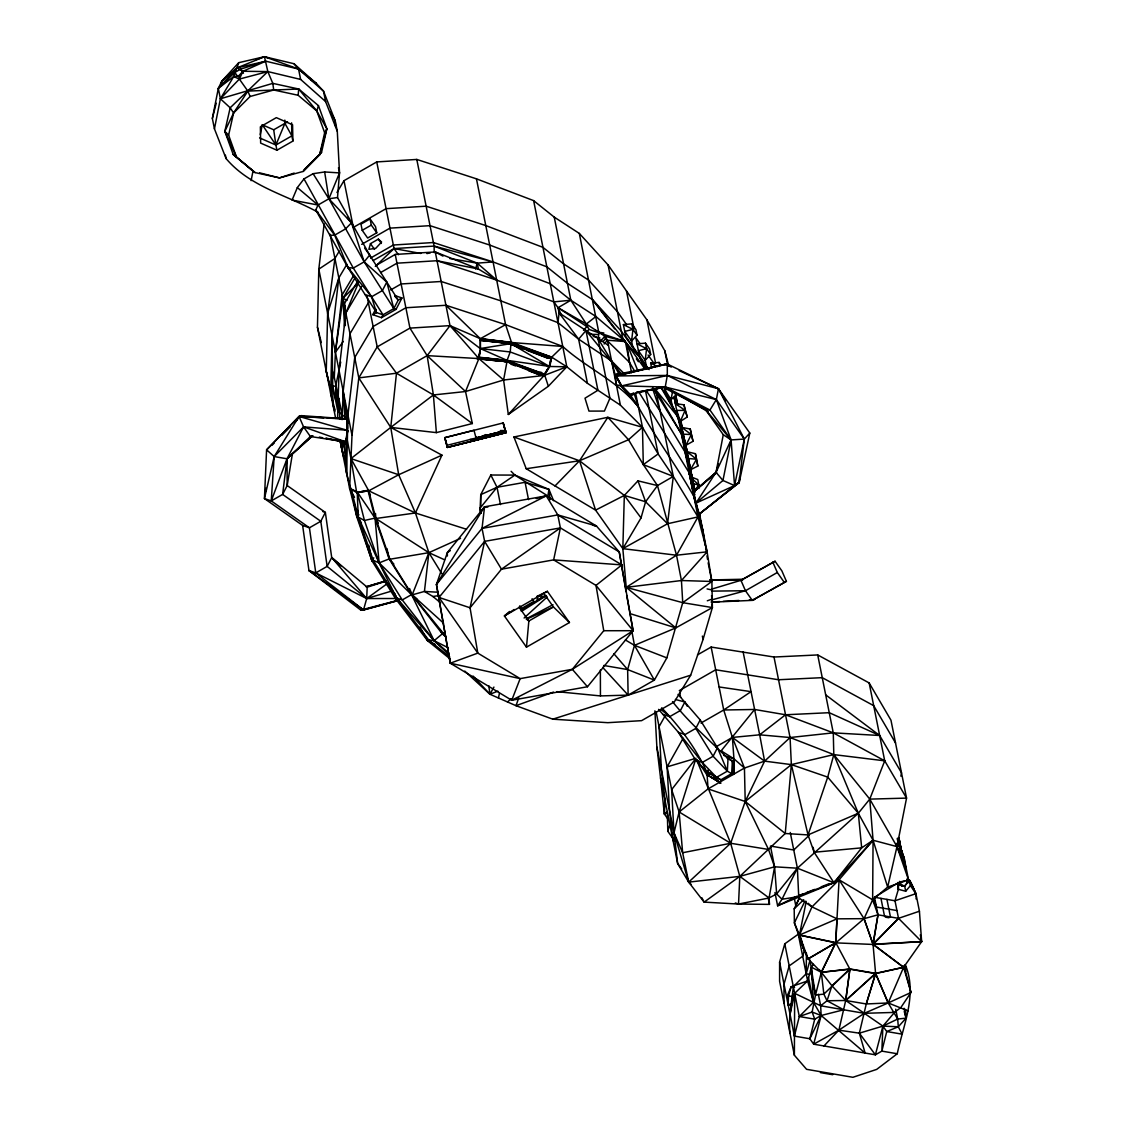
<?xml version="1.0" encoding="UTF-8"?>
<svg xmlns="http://www.w3.org/2000/svg" width="1134" height="1134" viewBox="0 0 1134 1134"><rect width="100%" height="100%" fill="white"/><g stroke="black" fill="none" stroke-linecap="round" stroke-linejoin="round"><path stroke-width="1.5" d="M480.759 506.501L480.759 494.651L490.838 475.018L514.879 475.103L548.969 489.42L553.59 500.675M897.703 885.838L898.383 889.311L905.697 891.239L904.663 886.051L909.468 879.956L915.918 893.663L919.433 911.226L921.644 941.645L903.614 967.302L875.561 973.341L866.263 1003.973L859.345 1033.173L865.129 1053.061L821.144 1015.497L813.461 1002.258L807.621 980.896L798.279 934.189L784.771 943.828L779.611 962.114L779.597 981.236L794.381 1055.244L806.586 1069.319L852.881 1077.3L876.695 1069.39L897.263 1053.755C903.344 1024.654 917.434 995.057 905.584 965.374M784.005 1003.306L784.019 984.184L789.179 965.899L802.688 956.26L804.417 950.164M790.029 1033.428C788.229 1017.467 791.759 1002.229 793.332 986.665L806.189 973.78L810.059 960.087L815.488 995.028L812.128 1012.024L814.722 1019.183L809.832 1038.758L813.673 1044.187L875.391 1054.818L881.841 1051.119L897.263 1053.755M794.381 1055.244L794.665 993.341L807.621 980.896L811.476 967.203L813.376 964.382M705.277 545.426L703.023 531.477L693.923 496.55C676.644 465.89 655.509 437.681 638.399 406.936C617.902 381.024 586.817 368.323 562.747 346.451L551.691 357.167L549.267 366.41L544.377 374.149L507.082 360.357L480.249 348.549L480.334 338.697L445.931 305.273L405.873 307.753L373.129 326.521L354.729 357.536L347.94 414.987L346.579 473.076L353.043 498.719M818.365 994.249L820.662 1005.773L821.144 1015.497L813.673 1044.187L838.876 1030.168L859.345 1033.173L875.391 1054.818L882.904 1026.1L894.528 1012.407L900.92 1007.446L910.999 992.477L903.614 967.302L873.081 944.452L877.985 914.812L872.641 899.815L873.067 840.251L869.764 799.116L884.718 760.829L869.154 682.937L817.713 654.942L773.998 657.025L711.146 647.06L697.495 654.871M341.901 440.587L341.83 449.291L343.985 457.838M342.085 419.679L343.191 391.202L349.981 333.75L368.38 302.735M806.43 952.971L806.189 973.78L809.619 974.375M347.769 423.478L347.94 414.987L345.019 419.041L327.343 418.049M335.664 418.432L317.449 327.244L318.81 269.155L324.154 223.894M330.377 388.593L326.266 371.385L327.627 313.31L334.927 258.439L339.307 251.053M346.706 264.633L338.825 277.915L332.035 335.38L330.674 393.455L335.026 410.012M334.927 411.628L332.985 404.994L332.035 335.38M335.409 399.338L335.848 385.39L340.696 362.086M799.498 897.887L794.197 908.816L794.381 922.863L799.442 935.068L835.772 942.864L873.081 944.452L921.644 941.645L898.511 918.342L894.995 900.779L898.383 889.311L898.624 882.507L874.484 897.263L877.985 914.812L873.024 944.197L875.604 973.596L888.177 1002.952L897.689 1019.055L898.312 1026.78L902.168 1034.18L886.745 1031.529L882.904 1026.1L845.709 1000.486L831.931 985.786L819.202 969.499M790.327 1004.88L788.173 1004.951L788.527 995.893L791.149 986.764L807.621 980.896M334.289 377.594L335.409 352.249L342.199 294.797L353.581 275.605M450.269 659.067L427.589 640.724L395.553 598.681L371.938 560.763L356.955 517.345L349.626 488.286L352.008 435.343L358.798 377.891L344.084 304.224L358.089 280.594M309.568 437.044L312.672 435.725L287.015 458.788L274.187 456.563L266.589 449.829L299.05 416.462L303.572 426.88L287.015 458.788L287.185 485.536L325.359 512.412L331.709 557.517L367.189 587.185L366.693 598.539L363.518 609.95L360.74 610.049L308.958 570.558L302.622 525.439L264.435 498.577L266.589 449.829L299.05 416.462L301.318 415.639L346.834 418.857L343.191 391.202L345.019 419.041M654.899 710.834L656.87 747.108L660.527 777.839L677.65 863.527L688.664 882.124L704.129 902.111L738.532 904.053L739.807 876.369L730.665 843.271L696.645 759.879M481.029 513.291L480.136 508.06L480.759 494.651L497.018 487.28L514.879 475.103L547.864 496.012L548.969 489.42L525.07 482.304L497.018 487.28L480.136 508.06L480.292 513.178M668.167 819.4L664.368 814.014L665.063 800.561L661.42 769.83L659.067 726.653L664.963 716.149M638.867 392.038L689.174 472.765L693.923 496.55L703.023 531.477L698.998 514.283L739.198 482.517L739.481 477.216M897.547 840.308L906.208 868.247L896.98 846.616L873.067 840.251L839.075 879.8L835.715 942.595L821.314 972.32L815.488 995.028L823.865 994.121L849.876 968.932L875.561 973.341L888.177 1002.952L908.107 1010.918M706.836 770.936L708.055 788.895L679.124 811.972L673.993 832.795L677.65 863.527L681.732 868.928M708.14 769.873L707.857 775.132L720.629 783.055L710.635 773.544L706.312 771.077L695.737 760.205L678.444 732.38L658.585 709.374M733.074 774.565L733.939 758.802L732.394 737.426L723.719 709.997L711.146 647.06M598.327 339.987L598.752 332.248L579.318 233.42L554.242 217.133L533.618 200.619L476.45 178.832L416.788 159.44L376.743 161.921L343.985 180.689L336.982 192.497M661.703 707.814C679.493 726.653 695.567 747.363 706.312 771.077L716.504 777.371L727.333 771.163L728.042 758.618C709.189 739.864 688.99 722.656 672.533 701.606M678.061 694.377L700.188 719.92L695.794 728.397L684.979 734.605L678.444 732.38L702.272 762.459L716.504 777.371L720.827 779.838L731.657 773.629L732.38 761.084L726.525 757.469M399.026 600.34L363.518 609.95L315.776 572.911L309.426 527.792L271.253 500.916L274.187 456.563L299.05 416.462L346.834 418.857L347.273 430.282L345.898 441.906L346.579 473.076L343.744 440.857M375.708 308.987L372.788 314.671L381.506 317.69L383.008 314.813L393.824 308.604L398.218 300.099L369.656 255.065L337.521 197.529L339.52 172.907L337.294 131.289L335.225 120.899L323.516 91.145L316.485 83.604L293.99 63.731L264.463 56.7L238.721 62.682L221.81 81.152L218.323 88.381L212.356 118.446L214.439 128.837L226.077 158.562C249.962 186.926 287.398 195.232 318.271 212.398M342.539 440.842L341.83 449.291L344.027 457.952M256.454 59.521L264.463 56.7L267.837 71.584L230.174 107.787L224.83 131.331L233.207 154.479L255.107 172.595L279.503 177.896L303.132 171.447L321.56 152.325L326.861 128.808L316.769 110.934L298.157 95.27L298.696 89.005L272.798 83.377L220.393 98.771L214.439 128.837M773.998 657.025L790.072 737.525L791.362 764.614L785.238 833.49L739.807 876.369L704.129 902.111L701.847 897.759M536.651 596.541L547.368 591.31L569.452 622.538L526.474 647.16L528.841 621.007L519.032 607.129M339.987 440.233L341.83 449.291L343.871 444.23L346.026 444.004L347.628 430.268L303.572 426.88L274.187 456.563L264.435 498.577L271.253 500.916L282.621 494.41L287.185 485.536L292.345 454.252M325.968 438.192L345.898 441.906L310.39 436.519L303.572 426.88L345.898 441.906L344.098 442.104L343.871 444.23L345.898 441.906L347.628 430.268L346.026 444.004M441.778 573.676L428.879 552.669L415.427 512.979L398.686 474.749L390.748 427.405L396.475 373.214L377.197 346.876L366.991 295.804M623.842 373.313L611.595 361.009L578.623 339.165L557.999 322.666L559.076 312.899L558.041 307.711L553.846 301.885L496.692 280.098L437.029 260.721L396.971 263.187L380.599 272.571M626.648 595.208L633.098 630.702L572.316 669.315L520.152 678.628L511.746 700.245L572.316 669.315L603.756 630.717L595.988 585.399L621.843 564.902L553.647 559.884L501.483 569.183L484.629 541.372L482.035 528.387L484.544 506.813L546.276 495.87L596.427 526.006L619.249 551.918L633.098 630.702L587.469 686.75L511.746 700.245L450.269 663.206L436.434 584.464L447.349 552.556L484.544 506.813L487.861 507.068M631.581 341.036L637.039 335.196L632.956 329.413L624.763 331.397L631.581 341.036L632.956 329.413L631.851 323.885L623.402 324.579L625.798 336.6L649.172 369.627M645.218 360.314L646.578 348.691L645.473 343.163L637.039 343.843L646.578 348.691L650.675 354.474L645.218 360.314L638.399 350.675L646.578 348.691M694.632 495.147C686.793 468.299 704.724 535.276 698.998 514.283L739.198 482.517L744.315 439.085L718.446 388.735L667.288 364.042L615.138 374.801L611.595 361.009L598.001 338.485L609.936 398.218L604.408 411.075L588.957 411.103L585.002 398.204L597.916 390.266L585.98 330.533L559.076 312.899L578.623 339.165L587.44 383.32L620.411 405.164L642.468 427.291L658.131 453.954L673.298 476.408L697.991 516.92L707.092 551.833L711.883 581.473L712.379 607.569L703.052 639.463L690.677 675.198L674.333 701.889L641.589 720.657L607.796 722.684L552.768 719.183L515.998 705.688L489.945 694.249L464.784 671.101M823.95 1045.987L838.876 1030.168L845.709 1000.486L849.876 968.932L821.314 972.32L811.476 967.203L813.461 1002.258L799.3 1016.532L794.41 1036.107L809.832 1038.758L821.144 1015.497L843.71 1009.784L864.292 1013.314L894.528 1012.407M794.665 993.341L790.044 1014.306L792.935 995.751L794.665 993.341L820.662 1005.773L827.026 1000.769L845.709 1000.486L849.933 969.201L835.715 942.595L799.442 935.068L806.231 901.374M445.931 305.273L505.594 324.65L562.747 346.451L508.67 342.284L480.334 338.697L450 325.628L409.941 328.109L377.197 346.876L358.798 377.891L390.748 427.405L441.948 455.145L398.686 474.749L368.748 490.809L356.686 492.567L350.945 458.604L390.748 427.405L436.377 432.621L472.339 423.549L465.535 391.528L478.888 358.585L480.022 350.222L479.158 355.452M330.093 234.214L342.907 298.355L335.409 352.249L343.333 341.433M265.413 491.702L265.895 488.258M905.697 971.554L905.23 964.977M533.618 200.619L566.816 366.806L548.36 386.269L508.301 414.477L503.609 380.003L478.888 358.585L480.49 348.563L480.334 338.697L505.594 324.65L476.45 178.832M735.3 902.962L738.532 904.053L769.462 904.379L769.079 897.972L774.593 866.815L770.44 846.049L793.757 850.004L809.293 835.219M900.878 776.166L901.473 772.764L879.658 735.498L825.68 694.858M548.36 386.269L544.377 374.149L504.701 360.314L477.357 357.352L507.082 360.357L549.806 366.48L566.816 366.806L587.44 383.32M619.391 374.603L616.272 375.949L621.63 385.844L630.816 395.667L633.24 392.974L634.36 394.122L638.399 406.936L630.816 395.667L621.234 385.985L616.343 384.795L615.138 374.801L621.63 385.844L630.135 394.349L665.233 387.02L667.316 375.425L667.288 364.042L616.272 375.949L615.138 374.801L618.682 373.242L619.391 374.603L624.621 374.744M390.748 427.405L433.401 394.958L465.535 391.528L503.609 380.003L506.969 361.675L478.888 358.585L427.135 355.637L396.475 373.214L358.798 377.891M668.238 389.075L664.907 389.699L671.016 399.678L672.59 391.443M679.195 370.676L718.446 388.735L716.362 399.579L709.955 410.026L705.561 409.657L663.064 387.162L636.543 392.336L665.233 387.02L716.362 399.579L744.315 439.085L734.563 485.579L698.998 514.283M699.366 515.786L695.922 503.156L716.022 472.339L723.279 434.705L705.561 409.657L701.436 406.369M804.984 901.006L794.381 922.863L803.326 948.336L808.103 958.882L835.772 942.864L864.051 918.668L872.641 899.815L887.653 887.086L896.98 846.616L906.548 798.109L890.97 720.203L869.154 682.937M251.11 180.675L252.995 171.135L233.207 154.479M221.13 84.526L221.81 81.152L237.119 67.87L264.463 56.7L269.197 58.33M503.609 380.003L544.136 375.467L566.816 366.806L551.691 357.167L550.94 358.358L510.98 343.616L480.093 340.072L480.334 338.697L511.462 342.312L551.691 357.167L549.806 366.48L544.136 375.467L508.301 414.477M260.281 134.62L262.308 124.783L273.705 129.786L287.554 121.862M540.918 371.98L540.266 375.085L528.798 370.832M536.254 498.577L546.276 495.87L557.8 514.921L560.394 527.905L553.647 559.884L595.988 585.399L633.098 630.702L603.756 630.717M693.937 491.065L689.174 472.765L695.865 503.17L734.563 485.579L739.198 482.517L749.801 433.06L718.446 388.735L667.316 375.425L616.272 375.949L665.077 364.184L671.356 367.062M480.235 339.038L508.67 342.284L547.864 356.771L547.594 358.032L550.94 358.358L549.267 366.41L544.136 375.467L541.556 375.212M621.843 564.902L560.394 527.905L484.629 541.372L470.043 607.781L477.811 653.113L520.152 678.628L450.269 663.206L436.434 584.464L484.544 506.813M498.421 698.005L499.414 693.484M538.04 595.747L537.048 600.127L543.696 596.399L539.458 595.917M255.107 172.595L236.439 156.96L228.614 135.13L233.59 112.989L247.864 91.103L298.696 89.005L318.456 105.632L326.861 128.808L319.618 154.904L303.132 171.447M319.618 154.904L324.65 132.735L326.861 128.808M212.356 118.446L216.225 103.194M220.946 84.54L221.81 81.152L224.532 79.011M817.713 654.942L833.277 732.847L833.802 754.606L827.721 777.116L808.032 834.922L814.127 852.258L833.944 882.748L839.075 879.8L872.641 899.815M340.838 419.112L342.128 414.463L333.212 372.25L330.674 393.455L332.786 386.198L336.33 386.113M711.698 604.181L712.379 607.569L675.807 627.882L626.223 587.341L622.835 548.658L595.577 510.116L526.219 468.725L513.929 436.987L607.838 417.298L628.519 439.737L643.304 464.628L657.493 485.579L676.516 555.221L681.435 580.523L682.739 602.678L666.849 657.876L654.375 680.088L628.123 695.114L600.439 695.922L556.907 691.655M236.439 156.96L224.83 131.331L233.59 112.989L230.174 107.787L220.393 98.771L233.689 76.573L238.721 62.682M370.464 243.654L368.862 249.324L375.751 248.318L381.591 242.024L378.331 239.146L370.464 243.654L374.518 249.395M475.571 268.999L477.23 263.145L493.063 261.926L550.217 283.713L570.841 300.226L595.917 316.514L625.33 341.547L645.232 369.415M699.295 512.781L707.092 551.833L676.516 555.221L622.835 548.658L641.036 517.912L645.6 501.767L657.493 485.579L673.298 476.408L655.707 389.742L659.038 386.992M602.678 667.402L628.123 695.114L627.641 669.57L634.473 645.345L631.95 631.78M692.874 490.483L693.682 491.915L716.022 472.339L718.488 463.934M674.475 840.705L667.813 831.293L669.854 824.546M875.561 973.341L845.709 1000.486L866.263 1003.973L875.604 973.596L903.614 967.302L888.177 1002.952L864.292 1013.314L838.876 1030.168M695.482 759.95L679.124 811.972L682.654 852.74L688.664 882.124L691.017 884.222M324.65 132.735L316.769 110.934L318.456 105.632M327.627 313.31L338.825 277.915M820.662 1005.773L843.71 1009.784L827.026 1000.769L831.931 985.786L849.933 969.201L875.604 973.596L845.709 1000.486M656.87 747.108L673.993 832.795L688.664 882.124L730.665 843.271L745.208 801.497L764.599 761.141L790.072 737.525L833.277 732.847L879.658 735.498L829.252 712.691L785.536 714.774L754.62 709.473L723.719 709.997L700.968 723.038M518.777 697.849L515.998 705.688L553.534 692.066M899.149 882.819L898.142 885.64L898 882.45L898.383 889.311M271.253 500.916L287.015 458.788L310.39 436.519M445.648 636.174L412.181 594.882L428.879 552.669L460.546 538.366M339.52 172.907L324.65 171.957L313.097 173.7L303.997 178.903L353.298 268.063L383.008 314.813L376.474 312.559L347.911 267.525L315.776 209.988L318.016 205.027L328.888 198.79L339.52 172.907L338.471 167.719M284.832 120.105L284.903 123.365L275.902 145.024L276.937 150.227L292.898 141.07L292.572 124.797L276.327 117.638L260.366 126.795L260.65 143.097L276.937 150.227M358.486 282.749L345.827 312.97L339.038 370.435L337.578 418.262M297.349 187.592L292.076 200.094L318.016 205.027L297.349 187.592L303.997 178.903M680.329 421.437L685.092 410.366L683.986 404.838L675.354 403.619L685.092 410.366L687.275 416.972L680.329 421.437L676.714 410.451L685.092 410.366M903.614 967.302L873.024 944.197L864.051 918.668L839.075 879.8L811.987 906.888L799.442 935.068L803.326 948.336L803.297 944.82M441.948 455.145L415.427 512.979L375.808 518.507L368.748 490.809L350.945 458.604L346.876 438.248M337.294 131.289L325.586 101.536L300.638 79.437L267.837 71.584L242.959 71.258L238.707 75.836L233.689 76.573L218.323 88.381L234.837 72.434L240.564 69.16L265.767 61.193L242.959 71.258L239.359 79.082L220.393 98.771L218.323 88.381L237.119 67.87L265.767 61.193L298.554 69.061L316.485 83.604L310.801 79.862M621.63 385.844L665.233 387.02L709.955 410.026L731.076 439.907L722.953 480.476L695.922 503.156L693.285 491.972L716.022 472.339L731.076 439.907L716.362 399.579L667.316 375.425L621.234 385.985L615.138 374.801M799.357 897.93L795.77 905.57L794.126 897.306M715.724 746.98L732.394 737.426L759.681 734.818L785.536 714.774L833.277 732.847L884.718 760.829L906.548 798.109L869.764 799.116L858.31 813.248L797.386 868.19L782.006 899.248L777.612 905.768L774.961 892.557M685.815 445.364L693.03 441.296L691.343 434.563L682.994 434.152L685.815 445.364L691.343 434.563L690.237 429.035L681.633 427.32L691.697 476.323L681.392 433.826L655.707 389.742L678.019 416.943L681.364 426.625L691.442 475.018M340.88 565.866L331.709 557.517L327.145 566.39L315.776 572.911L308.958 570.558L363.518 609.95L398.176 600.439M700.188 719.92L717.482 747.745L713.102 756.25L702.272 762.459L695.737 760.205M313.097 173.7L328.888 198.79L364.17 261.841L386.793 282.097L382.399 290.573L371.569 296.768L365.049 294.542M381.506 317.69L396.064 309.355L401.946 297.973L394.646 295.45M675.425 699.48L684.865 701.989L680.485 710.465L669.655 716.674L663.121 714.448M493.928 687.076L489.945 694.249L473.091 676.077M675.878 403.704L674.12 397.467L697.991 516.92L676.516 555.221L626.223 587.341L682.739 602.678L712.379 607.569M673.1 840.776L669.457 810.045L667.104 766.867L683.107 738.362M690.067 468.2L691.697 476.323L686.892 451.658L696.517 459.227L688.253 458.49L690.393 469.83L696.517 459.227L695.411 453.699L686.892 451.658L685.361 443.621M344.58 326.436L342.907 298.355L355.169 277.674M361.59 286.392L345.827 312.97L345.941 318.243M373.781 557.829L371.938 560.763L358.273 518.961M554.98 485.976L579.531 460.758L607.838 417.298L642.468 427.291L643.304 464.628L673.298 476.408L667.543 523.752L622.835 548.658L624.324 495.43L637.974 480.844L657.493 485.579M541.641 374.773L544.377 374.149L541.074 373.866L540.266 375.085L506.969 361.675L477.159 358.713L478.888 358.585L478.888 357.182L507.082 360.357L510.215 351.965L510.98 343.616L480.277 340.342M356.445 512.228L353.907 502.135L356.955 517.345L358.911 514.751M521.144 610.999L522.972 608.66L546.007 595.463M466.542 529.294L415.427 512.979L368.748 490.809L356.686 492.567L349.626 488.286L340.101 440.63M790.256 832.484L797.386 868.19L798.733 896.597L796.663 896.47L777.612 905.768L833.944 882.748L861.67 847.849L873.067 840.251L858.31 813.248L833.802 754.606L790.072 737.525L759.681 734.818L743.082 651.724M754.62 709.473L721.139 750.85L733.939 758.802L744.443 768.044L745.208 801.497L768.526 849.451L774.593 866.815L776.648 893.918L782.006 899.248L798.733 896.597M897.504 838.706L904.266 858.481L908.547 879.927L887.653 887.086L873.067 840.251L833.944 882.748L797.386 868.19L776.648 893.918L769.079 897.972L738.532 904.053M364.638 248.105L369.656 255.065L364.17 261.841L353.298 268.063L347.911 267.525L334.672 235.135L315.776 209.988M436.434 584.464L482.035 528.387L546.276 495.87M450.269 663.206L477.811 653.113L439.028 597.448L484.629 541.372M694.929 489.931L698.87 485.068L697.764 479.54L691.201 476.946M905.697 891.239L910.418 885.611C905.187 869.679 918.129 895.095 915.989 898.879M578.623 339.165L585.98 330.533L608.476 345.431M583.5 330.348L586.845 326.578L586.335 323.984L570.841 300.226L554.242 217.133M586.732 331.908L588.957 329.413L625.33 341.547L631.567 372.76M600.41 341.306L604.861 336.274L625.33 341.547L592.543 299.631L567.468 283.344L546.843 266.83L489.69 245.043L430.027 225.666L389.968 228.132L361.689 244.349M603.16 341.391L605.386 338.868L604.861 336.274L586.335 323.984L558.041 307.711L570.841 300.226L553.846 301.885M604.096 344.013L607.441 340.243L625.33 341.547L622.226 338.386M626.223 587.341L681.435 580.523L707.092 551.833M904.081 1008.268L906.066 1018.148L897.689 1019.055L882.904 1026.1L881.841 1051.119L886.745 1031.529L898.312 1026.78L906.066 1018.148L905.556 1009.373M749.801 433.06L744.315 439.085L731.076 439.907L723.279 434.705M442.997 633.92L445.336 631.51M271.947 445.308L274.385 442.841M281.742 435.428L290.304 426.767M295.209 421.82L297.647 419.353M233.59 112.989L250.104 96.489L273.719 89.997L298.157 95.27M303.997 169.859L321.56 152.325M345.374 306.775L342.907 298.355L357.834 283.443M794.197 908.816L803.694 899.73M671.016 399.678L676.856 394.122M375.297 266.419L394.051 248.573L434.109 246.092L493.063 261.926L433.401 242.534L393.342 245.015L371.016 257.815M524.092 618.002L547.254 596.923M312.672 435.725L287.015 458.788L282.621 494.41L320.794 521.271L327.145 566.39L366.693 598.539L395.596 598.511M509.52 611.481L504.389 615.946L526.474 647.16M507.479 701.96L511.264 698.686M693.682 491.915L716.66 472.623M445.293 635.437L442.317 633.821L434.124 640.682L428.609 639.859L396.687 598.029L373.185 560.267L358.245 517.104L350.973 488.116L349.626 488.286L354.517 497.316M660.527 777.839L664.368 814.014L667.274 811.59L667.813 831.293M813.135 847.311L814.127 852.258L861.67 847.849L858.31 813.248L827.721 777.116L791.362 764.614L764.599 761.141L744.443 768.044L708.055 788.895L745.208 801.497L791.362 764.614L833.802 754.606L884.718 760.829M595.917 316.514L586.335 323.984L588.957 329.413M682.739 602.678L711.883 581.473L708.155 562.818M387.516 583.471L366.693 598.539L315.776 572.911M643.304 464.628L658.131 453.954L645.501 390.776M560.394 527.905L501.483 569.183L470.043 607.781L439.028 597.448M723.719 709.997L751.048 691.641L719.112 686.963M334.927 258.439L318.81 269.155L352.008 435.343M514.184 609.497L504.389 615.946L547.368 591.31M450.297 550.656L447.349 552.556L447.363 556.043M485.38 434.591L476.89 440.006L447.335 447.406L444.741 437.681L473.984 430.282L476.039 437.979L505.509 430.594L506.118 432.621L447.335 447.406L444.826 437.667L503.17 422.925L506.118 432.621L505.268 430.594L476.039 437.979M521.683 611.254L546.404 595.648M919.433 911.226L898.511 918.342L877.985 914.812L864.051 918.668L837.005 918.838L799.442 935.068L808.103 958.882L835.715 942.595M353.326 227.424L386.07 208.67L426.129 206.19L485.791 225.567L542.945 247.354L563.584 263.868L588.645 280.155L617.406 311.68L626.606 324.678M370.067 218.919L360.981 224.135L362.214 230.315L367.657 238.027L376.757 232.81L375.524 226.63L370.067 218.919L371.3 225.099L376.757 232.81M362.214 230.315L371.3 225.099M373.214 260.522L394.051 248.573L420.87 253.463M375.878 265.526L395.227 254.441L435.272 251.961L478.406 269.013L496.692 280.098L477.23 263.145L434.109 246.092L416.788 159.44M390.706 289.935L401.124 283.968L441.183 281.487L500.845 300.864L557.999 322.666M372.788 314.671L376.474 312.559L375.595 309.242M401.946 297.973L398.218 300.099L394.845 296.3M446.286 637.195L442.317 633.821L411.529 594.627L402.244 599.943L396.687 598.029L379.11 562.889L358.245 517.104L357.664 510.229M711.443 589.212L740.941 580.31L775.061 561.245L781.879 570.884L786.415 581.331L752.281 600.368L712.124 602.154M775.061 561.245L740.941 580.31L710.451 579.956M711.769 599.886L745.463 590.743L777.314 572.5L772.778 562.067M786.415 581.331L752.281 600.368L745.463 590.743L740.941 580.31M679.294 690.634L715.682 669.783L778.534 679.748L822.249 677.664L873.69 705.66L895.52 742.926M664.368 814.014L667.402 812.284M526.672 618.611L552.981 604.706M690.393 469.83L697.835 466.06L695.411 453.699M736.051 484.034L739.198 482.517M526.771 619.107L553.406 606.931L569.452 622.538M634.36 394.122L630.816 395.667L630.135 394.349M745.208 801.497L785.238 833.49L808.032 834.922L858.31 813.248M526.219 468.725L579.531 460.758L628.519 439.737L642.468 427.291L635.678 393.342M788.173 1004.951L791.334 1003.661M393.881 564.108L389.146 558.92L379.11 562.889L373.185 560.267M803.198 893.904L798.293 895.832L833.944 882.748M806.458 892.614L814.609 889.41M821.129 886.845L829.294 883.641M832.554 882.365L839.075 879.8M497.883 691.145L489.945 694.249L488.797 685.687M707.304 600.793L712.195 599.064L711.514 595.676M799.3 1016.532L812.128 1012.024L821.144 1015.497L814.722 1019.183L799.3 1016.532L784.771 943.828M901.402 885.838L904.663 886.051L909.369 880.423L915.918 893.663L894.995 900.779L874.484 897.263M294.202 173.077L279.503 177.896L259.615 172.836M367.189 587.185L386.439 581.019M552.768 719.183L690.677 675.198M859.345 1033.173L882.904 1026.1L898.312 1026.78M385.432 581.019L366.069 586.817L384.454 581.402M392.52 590.8L366.693 598.539L331.709 557.517M667.104 766.867L696.007 758.277L671.64 789.618L673.993 832.795L682.654 852.74L730.665 843.271L768.526 849.451M900.112 882.068L904.592 880.735M375.496 513.447L375.808 518.507L389.912 559.232L412.181 594.882L424.442 591.438L438.234 592.246M688.664 882.124L739.807 876.369L774.593 866.815L797.386 868.19M360.74 610.049L397.935 600.354M447.335 447.406L446.881 445.364L505.509 430.594L500.335 430.537M444.826 437.667L447.689 447.363L505.764 432.664L503.17 422.925L505.764 432.664M476.578 440.02L506.118 432.621M361.817 491.249L367.94 490.356L375.028 518.096L364.453 520.478L358.245 517.104L357.21 491.901L375.028 518.096L389.146 558.92L411.529 594.627L434.124 640.682L449.248 654.828M697.991 516.92L667.543 523.752L645.6 501.767L637.974 480.844M548.955 357.734L551.691 357.167L508.67 342.284M426.908 253.577L430.254 252.925M482.035 528.387L557.8 514.921L596.427 526.006L593.011 525.297M389.912 559.232L428.879 552.669L444.556 559.785M378.359 523.058L375.808 518.507L428.879 552.669L424.442 591.438L432.961 596.512L439.893 595.407M480.235 340.342L510.98 343.616L549.267 366.41L510.215 351.965L480.249 348.549L510.98 343.616L547.594 358.032L526.445 350.193M324.65 171.957L328.888 198.79L337.521 197.529M347.557 428.567L347.047 416.731L344.963 416.972L339.449 412.563L338.542 410.678L339.009 398.87L339.803 418.999M446.881 445.364L447.689 447.363M849.933 969.201L821.314 972.32L808.103 958.882M356.955 517.345L357.72 517.288M651.696 368.267L650.661 363.121L659.109 362.426L661.15 365.318M711.061 602.041L719.764 601.544M723.251 601.346L738.914 600.467M749.276 599.886L754.578 599.588M866.263 1003.973L888.177 1002.952L910.999 992.477L903.926 965.644M329.739 235.319L334.672 235.135L345.501 228.926L351.483 222.859L347.174 217.416M709.7 579.871L743.224 579.488L710.522 579.843M711.939 591.112L745.463 590.743M504.205 361.689L506.969 361.675L544.136 375.467M681.435 580.523L711.883 581.473M590.02 334.261L598.582 334.544M323.8 417.851L299.05 416.462L347.273 430.282L347.047 416.731M480.249 348.549L450 325.628L435.272 251.961L442.983 256.128M469.887 439.482L476.89 440.006L476.124 436.746M547.864 356.771L551.691 357.167M477.159 358.713L488.995 360.017M492.369 360.385L499.13 361.136M603.841 332.985L598.752 332.248L595.775 330.348M449.73 258.524L477.23 263.145L478.406 269.013L437.029 260.721M793.687 996.772L788.527 995.893L786.613 997.169L791.149 986.764L794.565 987.345M603.77 665.474L627.641 669.57L654.375 680.088L634.473 645.345L625.401 639.973M896.951 910.545L876.44 907.03L873.775 899.021M820.406 1072.608L832.71 1074.706M319.292 437.072L322.595 437.738M325.897 438.404L344.098 442.104M707.077 588.915L712.039 590.006M593.238 336.429L599.957 338.031M694.107 483.906L698.87 485.068L698.913 488.541M897.348 884.109L904.663 886.051L897.377 883.669M645.6 501.767L624.324 495.43L579.531 460.758L513.929 436.987M630.178 613.65L675.807 627.882L634.473 645.345L666.849 657.876M328.888 198.79L351.483 222.859L364.17 261.841L393.824 308.604L396.064 309.355M350.945 458.604L398.686 474.749M593.153 524.886L596.427 526.006M302.622 525.439L309.426 527.792L320.794 521.271L325.359 512.412L322.637 511.462M301.318 415.639L304.578 416.788M264.463 56.7L298.554 69.061L323.516 91.145L325.586 101.536M723.776 755.343L733.528 758.901M508.542 343.574L523.185 348.988M504.701 360.314L541.074 373.866M510.754 364.127L515.672 365.956M237.119 67.87L242.959 71.258M259.601 137.894L275.902 145.024L291.863 135.882L291.608 122.855M233.689 76.573L239.359 79.082L247.864 91.103L250.104 96.489M342.907 298.355L347.089 300.198M349.626 488.286L355.693 491.178M796.663 896.47L811.987 906.888L837.005 918.838L835.772 942.864L821.314 972.32L823.865 994.121L827.026 1000.769M665.077 364.184L668.238 365.743M419.991 627.045L427.589 640.724L435.385 644.594M447.973 647.656L434.124 640.682L396.687 598.029L394.618 593.28M623.402 324.579L632.956 329.413M650.661 363.121L657.479 366.58M308.958 570.558L315.124 573.861M665.233 387.02L708.296 411.883M368.748 490.809L367.94 490.356L370.407 495.076M721.139 750.85L722.358 751.53M728.042 758.618L732.38 761.084L734.052 773.671M695.794 728.397L713.102 756.25L727.333 771.163L731.657 773.629M396.475 373.214L433.401 394.958L472.339 423.549M557.8 514.921L619.249 551.918L626.053 591.75M730.665 843.271L679.124 811.972L671.64 789.618L656.147 712.039M720.827 779.838L710.635 773.544L707.857 775.132L706.638 774.437L696.971 759.737M586.845 326.578L558.041 307.711L561.543 315.422M579.318 233.42L608.065 264.931L623.076 340.058L625.33 341.547M605.386 338.868L629.483 362.384L634.714 371.272M739.807 876.369L769.079 897.972M681.633 427.32L691.343 434.563M526.105 618.88L528.841 621.007L553.406 606.931L543.597 593.068M428.609 639.859L449.844 657.054M432.961 596.512L440.687 602.919M660.711 709.218L669.655 716.674M448.766 652.943L434.124 640.682L402.244 599.943L379.11 562.889L364.453 520.478L357.21 491.901M346.848 264.194L347.911 267.525L350.449 269.708M409.558 588.518L412.181 594.882L443.592 623.176M412.181 594.882L417.383 599.574M465.535 391.528L427.135 355.637L409.941 328.109L395.227 254.441M690.719 477.386L698.87 485.068M808.202 903.288L811.987 906.888M411.529 594.627L379.11 562.889L375.028 518.096M396.687 598.029L399.168 600.481M224.83 131.331L228.614 135.13M511.108 471.305L514.879 475.103M623.076 340.058L639.689 357.167L645.969 369.046M903.103 857.219L904.266 858.481L904.861 865.114M478.888 358.585L450 325.628L427.135 355.637L433.401 394.958L436.377 432.621M613.834 653.694L627.641 669.57M572.316 669.315L587.469 686.75M293.99 63.731L298.554 69.061L300.638 79.437M716.022 472.339L722.953 480.476L734.563 485.579L731.076 439.907L705.561 409.657M585.98 330.533L622.013 374.702M298.696 89.005L316.769 110.934M621.234 385.985L638.399 406.936M347.911 267.525L371.569 296.768L376.474 312.559M833.802 754.606L869.764 799.116L896.98 846.616L908.547 879.927M614.656 328.903L592.543 299.631L621.29 331.142L647.868 368.734M641.036 517.912L624.324 495.43L595.577 510.116L579.531 460.758M608.065 264.931L646.904 319.859L664.779 350.732L668.677 365.687M631.851 323.885L635.933 329.668L637.039 335.196M645.473 343.163L649.569 348.946L650.675 354.474M639.888 343.474L635.805 337.691L639.689 357.167L644.736 368.352M648.067 355.027L654.205 363.702M636.358 358.84L638.414 361.732M652.886 387.913L681.392 433.826M777.314 572.5L784.118 582.125M398.417 254.739L394.051 248.573L376.743 161.921M378.331 239.146L381.364 243.441M240.564 69.16L243.456 73.242M234.837 72.434L237.729 76.531M532.059 598.78L533.916 601.403L521.64 608.434L519.783 605.811M910.418 885.611L915.918 893.663M646.096 390.45L660.328 411.486L685.021 451.998L694.121 486.911M262.308 124.783L275.902 145.024L273.705 129.786M661.108 387.544C675.581 406.312 682.597 428.865 687.119 451.856M604.861 336.274L607.441 340.243L620.411 405.164M718.446 388.735L725.717 400.77M439.694 629.327L442.317 633.821M611.595 361.009L618.682 373.242M660.994 387.544L678.019 416.943L665.956 394.887L664.581 388.026M684.865 701.989L687.261 706.269M284.903 123.365L291.863 135.882L292.898 141.07M873.733 901.487L875.618 905.088L873.846 898.893M358.245 517.104L361.406 523.199M330.533 111.571L335.225 120.899L335.494 126.101M490.838 475.018L497.018 487.28L500.477 504.602M425.25 636.061L427.589 640.724M902.083 853.859L904.266 858.481L897.462 838.749M901.785 885.994L899.659 881.401L900.353 884.676M369.656 255.065L370.974 258.169M717.482 747.745L727.333 771.163M637.96 371.116L626.833 343.404L629.483 362.384M358.344 518.848L361.448 526.7M744.443 768.044L732.394 737.426L764.599 761.141L759.681 734.818M904.946 965.105L906.165 968.28M864.051 918.668L873.081 944.452L898.511 918.342L873.024 944.197L921.644 941.645L920.284 934.87M652.489 388.225L660.328 411.486M505.594 324.65L511.462 342.312M897.703 840.606L901.544 852.201M683.986 404.838L687.275 416.972M677.749 415.639L681.364 426.625L679.989 419.75M343.574 455.825L344.339 458.349M340.682 442.076L341.986 446.725M904.266 1011.571L906.066 1018.148M699.465 514.269L699.862 515.729L699.224 512.511M386.793 282.097L393.824 308.604M674.12 397.467L675.85 404.115M680.187 420.742L681.931 427.39L680.882 422.217M326.266 371.385L329.243 383.037M689.174 472.765L694.688 494.637M690.237 429.035L693.03 441.296M686.85 450.567L679.961 419.367L682.058 427.532M317.449 327.244L321.305 342.553M900.283 850.174L897.547 839.146L898.922 845.992M699.083 512.554L699.862 515.729L699.097 512.554M897.476 838.154L900.268 849.961M791.362 764.614L808.032 834.922M343.177 454.564L340.016 440.006M800.944 938.031L803.326 948.336M386.978 548.572L389.146 558.92M345.147 309.398L344.084 304.224L345.346 325.288M368.805 545.284L371.938 560.763L370.917 555.688M902.423 855.461L898.851 837.615L900.566 849.834M906.931 879.601L907.597 883.003M896.342 843.37L896.98 846.616M886.93 899.404L890.431 916.952L888.687 917.732L885.555 917.193L884.463 915.932L880.962 898.369M895.718 1009.175L897.689 1019.055M810.555 970.335L815.488 995.028M808.514 977.565L813.461 1002.258M696.73 460.532L697.835 466.06M675.609 394.306L677.693 404.682M680.797 420.275L682.526 428.921M685.489 443.748L695.156 492.113M685.39 444.726L686.424 449.914M664.779 350.732L667.898 366.31M670.69 398.006L672.051 404.881M768.143 897.759L769.462 904.379M779.611 962.114L794.41 1036.107M659.109 362.426L659.662 365.191M646.904 319.859L655.551 363.135M702.371 636.075L703.052 639.463M644.877 358.627L646.252 365.502M626.464 290.942L634.076 329.03M631.241 339.364L632.616 346.224M679.62 692.307L680.627 697.339M525.07 482.304L528.529 499.626M480.136 508.06L481.17 513.248M343.985 180.689L352.986 225.694M394.887 595.307L395.553 598.681M332.786 386.198L337.493 409.728L335.848 385.39M238.707 75.836L239.359 79.082L267.837 71.584L272.798 83.377L273.719 89.997M225.382 155.103L226.077 158.562M901.544 851.506L898.851 837.615L902.366 856.042M907.611 882.776L906.945 879.304L907.668 882.819M907.781 882.465L907.157 879.162L907.71 882.28M685.361 443.805L686.892 451.956M675.41 393.796L677.239 403.576M705.844 548.913L706.411 552.4M706.978 555.887L707.531 559.374M699.125 512.922L700.812 523.384M690.493 468.739L693.909 489.902M340.98 441.069L341.83 449.291L341.249 440.828M548.969 489.42L549.99 499.74M342.128 414.463L342.496 419.339M733.939 758.802L734.237 773.601M434.109 246.092L434.223 252.641M600.368 670.066L600.439 695.922M720.629 783.055L706.638 774.437L720.629 783.055"/></g></svg>
